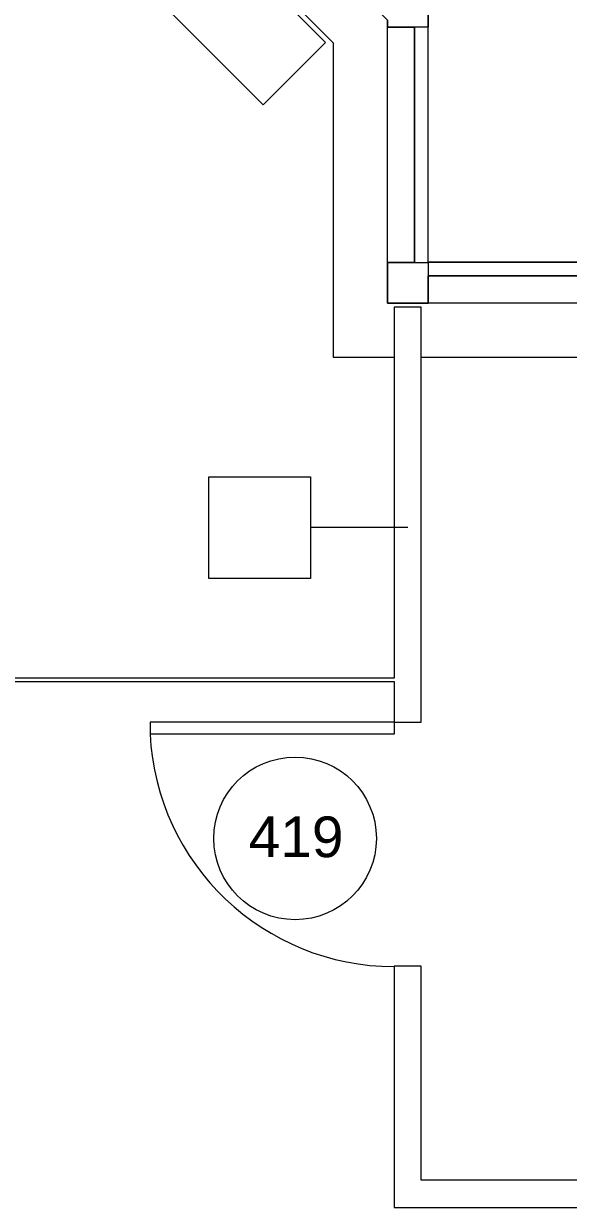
# Model space of a CAD drawing. Header units: inches. Extents: x -865 to 1895, y -762 to 1388.
# Drawn here: x 1708.4 to 1788.8, y 121.8 to 296.4 of the extents above; entities that cross this region are included whole.
import ezdxf

# ---------------------------------------------------------------- set-up
doc = ezdxf.new("R2010")
doc.units = ezdxf.units.IN
doc.header["$MEASUREMENT"] = 0
for name, color, linetype, lineweight in [('4th Floor Revit Background_dwg', 8, 'Continuous', 9), ('A-DOOR', 31, 'Continuous', 9), ('A-DOOR-IDEN', 31, 'Continuous', 20), ('A-EXIST-GLAZ', 7, 'Continuous', 9), ('A-FLOR', 192, 'Continuous', 13), ('A-WALL', 113, 'Continuous', 9), ('A-WALL-IDEN', 211, 'Continuous', 20), ('I-WALL', 2, 'Continuous', 9), ('M-EXIST-HEAT', 7, 'Continuous', 9)]:
    doc.layers.add(name, color=color, linetype=linetype, lineweight=lineweight)
doc.styles.add('Arial_3', font='arial.ttf', dxfattribs={"height": 6})

# ---------------------------------------------------------------- blocks, each defined once
blk = doc.blocks.new('Single-Flush - 36_ x 96_-1532445-4th Floor New Construction - Partition Plan')
at = {"layer": 'A-DOOR', "color": 250, "lineweight": 20}
for p, q in [((16.25, 2), (16.25, 38.02)), ((18, 38.02), (16.25, 38.02)), ((18, 2), (18, 38.02)), ((18, 2), (16.25, 2))]:
    blk.add_line(p, q, dxfattribs=at)
at = {"layer": 'A-DOOR'}
blk.add_arc((18, 2), 36.07, 92.7812, 180, dxfattribs=at)
blk = doc.blocks.new('4th Floor Revit Background_dwg-1506688-4th Floor New Construction - Partition Plan')
at = {"layer": 'A-EXIST-GLAZ'}
for p, q in [((2922.72, 1102.15), (2922.72, 1136.91)), ((2959.43, 1100.19), (2924.67, 1100.19))]:
    blk.add_line(p, q, dxfattribs=at)
at = {"layer": 'A-EXIST-GLAZ', "flags": 128}
for points in [[(2918.72, 1137.91), (2918.72, 1136.91), (2922.72, 1136.91), (2922.72, 1102.15), (2918.72, 1102.19), (2918.72, 1096.19), (2924.72, 1096.19), (2924.72, 1100.19), (2959.43, 1100.19)], [(2960.44, 1096.19), (2918.72, 1096.19), (2918.72, 1137.92), (2842.85, 1213.78), (2733.32, 1213.78)], [(2733.32, 1205.78), (2839.54, 1205.78), (2910.72, 1134.6), (2910.72, 1088.19), (2919.72, 1088.19)], [(3037.34, 966.74), (3037.34, 1019.29), (2960.44, 1096.19), (2961.14, 1095.49), (2965.38, 1099.73), (2962.92, 1102.19), (2924.72, 1102.19), (2924.72, 1096.19), (2918.72, 1096.19), (2918.72, 1102.19), (2924.72, 1102.19), (2924.72, 1140.4), (2924.72, 1136.91), (2918.72, 1136.91)], [(2923.72, 1088.19), (2957.12, 1088.19), (3029.34, 1015.98), (3029.34, 966.74)]]:
    blk.add_lwpolyline(points, dxfattribs=at)
at = {"layer": 'M-EXIST-HEAT', "flags": 128}
blk.add_lwpolyline([(2909.56, 1134.62), (2875.62, 1168.56), (2866.43, 1159.37), (2900.37, 1125.43)], close=True, dxfattribs=at)
blk = doc.blocks.new('FORM Door Tag - Default-60822-4th Floor New Construction - Partition Plan')
at = {"layer": 'A-DOOR-IDEN'}
blk.add_circle((-0.002, 0), 0.125, dxfattribs=at)
blk = doc.blocks.new('FORM Wall Tag - Default-61693-4th Floor New Construction - Partition Plan')
at = {"layer": 'A-WALL-IDEN'}
for p, q in [((-0.078125, 0.078125), (0.078125, 0.078125)), ((-0.078125, -0.078125), (-0.078125, 0.078125)), ((0.078125, 0.078125), (0.078125, -0.078125)), ((0.078125, -0.078125), (-0.078125, -0.078125))]:
    blk.add_line(p, q, dxfattribs=at)

msp = doc.modelspace()

# ---------------------------------------------------------------- linework, layer by layer
at = {"layer": 'A-FLOR'}
for p, q in [((1768.04, 261.21), (1768.04, 299.41)), ((1806.25, 261.21), (1768.04, 261.21))]:
    msp.add_line(p, q, dxfattribs=at)
at = {"layer": 'A-WALL', "color": 250, "lineweight": 20}
for p, q in [((1763.04, 254.6), (1763.04, 199.85)), ((1767.04, 254.6), (1763.04, 254.6)), ((1767.04, 193.35), (1767.04, 254.6)), ((1763.04, 199.35), (1763.04, 193.35)), ((1763.04, 193.35), (1767.04, 193.35)), ((1763.04, 157.35), (1763.04, 121.75)), ((1767.04, 157.35), (1763.04, 157.35)), ((1767.04, 125.75), (1767.04, 157.35)), ((1880.67, 125.75), (1767.04, 125.75)), ((1763.04, 121.75), (1880.67, 121.75))]:
    msp.add_line(p, q, dxfattribs=at)
at = {"layer": 'A-WALL-IDEN'}
msp.add_line((1765.04, 222.07), (1750.69, 222.07), dxfattribs=at)
at = {"layer": 'I-WALL', "color": 250, "lineweight": 20}
for p, q in [((1763.04, 199.85), (1630.64, 199.85)), ((1630.64, 199.35), (1763.04, 199.35))]:
    msp.add_line(p, q, dxfattribs=at)

# ---------------------------------------------------------------- block references
at = {"layer": '4th Floor Revit Background_dwg', "color": 7}
msp.add_blockref('4th Floor Revit Background_dwg-1506688-4th Floor New Construction - Partition Plan', (-1156.67, -840.99), dxfattribs=at)
at = {"layer": 'A-DOOR', "lineweight": 13, "rotation": 90}
msp.add_blockref('Single-Flush - 36_ x 96_-1532445-4th Floor New Construction - Partition Plan', (1765.04, 175.35), dxfattribs=at)
at = {"layer": 'A-DOOR-IDEN', "xscale": 95.99999999999994, "yscale": 95.99999999999994, "zscale": 95.99999999999994}
msp.add_blockref('FORM Door Tag - Default-60822-4th Floor New Construction - Partition Plan', (1748.61, 176.2), dxfattribs=at)
at = {"layer": 'A-WALL-IDEN', "xscale": 95.99999999999994, "yscale": 95.99999999999994, "zscale": 95.99999999999994, "rotation": 89.99999999999977}
msp.add_blockref('FORM Wall Tag - Default-61693-4th Floor New Construction - Partition Plan', (1743.19, 222.07), dxfattribs=at)

# ---------------------------------------------------------------- texts
at = {"layer": 'A-DOOR-IDEN', "lineweight": 9, "insert": (1748.57, 179.43), "char_height": 6, "width": 16.7484, "attachment_point": 2, "line_spacing_factor": 0.941778, "style": 'Arial_3'}
msp.add_mtext('419', dxfattribs=at)

doc.saveas('drawing.dxf')
